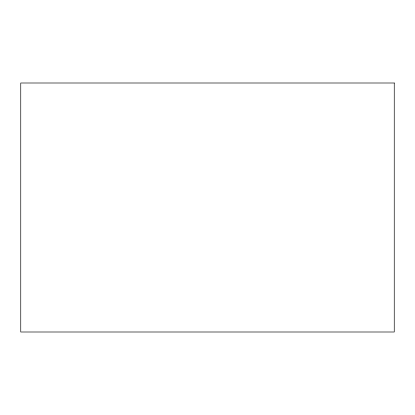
<?xml version="1.0" encoding="UTF-8"?>
<svg xmlns="http://www.w3.org/2000/svg" width="415" height="415" viewBox="0 0 415 415"><rect width="100%" height="100%" fill="white"/><g stroke="black" fill="none" stroke-linecap="round" stroke-linejoin="round"><path stroke-width="0.62" d="M394.25 83L20.75 83L20.75 332L394.25 332L394.25 83"/></g></svg>
